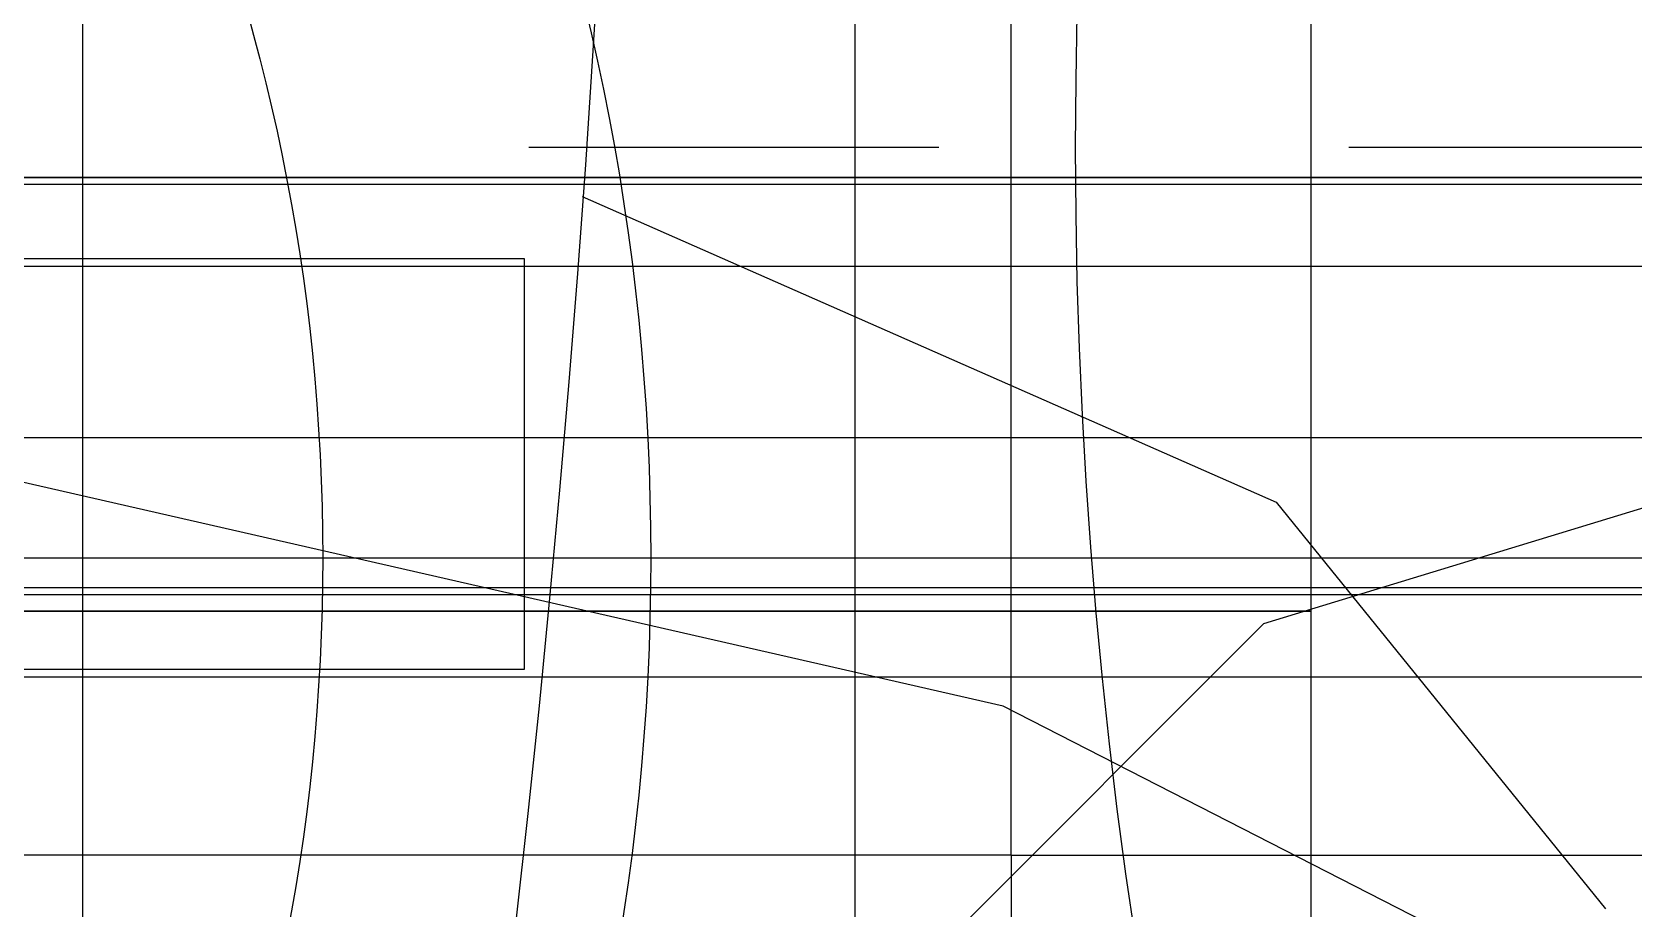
# Model space of a CAD drawing. Extents: x -381 to 213, y -63 to 250.
# Drawn here: x -57.7 to -51.84, y 5.48 to 8.69 of the extents above; entities that cross this region are included whole.
import ezdxf

# ---------------------------------------------------------------- set-up
doc = ezdxf.new("R2010")
doc.units = 0
doc.header["$MEASUREMENT"] = 0
for name, pattern in [('K5LT65535', [0]), ('K5LT_AXLED', [19.5, 15, -1.5, 1.5, -1.5]), ('K5LT_BASIC', [0])]:
    doc.linetypes.add(name, pattern=pattern)
doc.layers.add('Системный слой', color=7, linetype='Continuous')

# ---------------------------------------------------------------- blocks, each defined once
blk = doc.blocks.new('*U')
at = {"layer": 'Системный слой', "color": 5, "linetype": 'K5LT_BASIC'}
for p, q in [((43.4951, -22.1694), (43.4951, 21.8306)), ((-65.6167, 15.1792), (-65.6167, -3.8208)), ((156.1703, 1.2227), (-168.8297, 1.2227)), ((-46.6221, 1.2227), (33.3779, 1.2227)), ((156.1703, -0.2773), (156.1703, 1.2227)), ((-168.8297, -0.2773), (156.1703, -0.2773)), ((-41.5049, -22.1694), (43.4951, -22.1694)), ((43.4954, -22.1698), (-41.5046, -22.1698)), ((43.4954, -27.6109), (43.4954, -22.1698))]:
    blk.add_line(p, q, dxfattribs=at)
at = {"layer": 'Системный слой', "color": 30, "linetype": 'K5LT_AXLED'}
for p, q in [((-54.1167, 5.6792), (-54.1167, 19.6792)), ((-54.1167, 5.6792), (-54.1167, 19.1792)), ((-54.1167, 5.6792), (-68.1167, 5.6792)), ((-54.1167, 5.6792), (-67.6167, 5.6792)), ((-54.1167, 5.6792), (-40.6167, 5.6792)), ((-54.1167, 5.6792), (-54.1167, -7.8208)), ((-54.1167, 5.6792), (-40.1167, 5.6792)), ((-54.1167, 5.6792), (-54.1167, -8.3208)), ((29.0451, 1.3327), (8.0451, 1.3327)), ((-0.009, -0.1679), (23.141, -0.1679)), ((-0.009, -0.1679), (21.791, -0.1679)), ((-0.009, -0.1679), (9.291, -0.1679))]:
    blk.add_line(p, q, dxfattribs=at)
at = {"layer": 'Системный слой', "color": 5, "linetype": 'K5LT_BASIC'}
blk.add_lwpolyline([(156.3819, 1.4514), (158.9206, 0.3327), (160.125, -1.1547)], dxfattribs=at)
blk.add_lwpolyline([(156.3819, 1.4514), (158.9206, 0.3327), (160.125, -1.1547)], dxfattribs=at)
blk = doc.blocks.new('*F')
at = {"layer": 'Системный слой', "color": 5, "linetype": 'K5LT65535'}
for points in [[(57.0839, 15.6923), (54.3565, 42.4875), (52.0598, 44.7843), (7.5606, 44.7843), (6.4123, 41.2435), (6.4123, -18.7321)], [(61.3105, -34.1658), (-32.3451, -34.1205), (-47.0824, -29.0939), (-58.6618, -6.9879), (-60.9585, -2.4901), (-65.0735, -0.3848), (-75.9829, 2.1034), (-86.6053, 2.1034), (-95.8879, 2.1034), (-104.0222, -0.3848), (-108.9984, -5.361), (-114.2618, -13.6867), (-130.2432, -13.6867), (-130.2432, 12.1516), (-51.5802, 12.1516), (-42.0105, -15.9834), (-39.4266, -18.5672), (-35.8858, -20.3855), (-31.8666, -21.5338), (54.835, -21.5338), (57.0839, -19.2849), (57.0839, 15.6923), (64.5961, 15.6923), (64.6218, 7.6219)]]:
    blk.add_lwpolyline(points, dxfattribs=at)
at = {"layer": 'Системный слой', "color": 5, "linetype": 'K5LT_BASIC'}
for centre, radius in [((94.0125, 5.9815), 62.5341), ((94.0125, 5.9815), 62.5341), ((-0.009, -0.1679), 21.15), ((29.0451, 1.3327), 19), ((-0.009, -0.1679), 19.8), ((-0.009, -0.1679), 8.5), ((-0.009, -0.1679), 7.3)]:
    blk.add_circle(centre, radius, dxfattribs=at)
at = {"layer": 'Системный слой'}
blk.add_blockref('*U', (0, 0), dxfattribs=at)
blk.add_blockref('*U', (0, 0), dxfattribs=at)
blk.add_blockref('*U', (0, 0), dxfattribs=at)
blk.add_blockref('*U', (0, 0), dxfattribs=at)
blk.add_blockref('*U', (0, 0), dxfattribs=at)
blk.add_blockref('*U', (0, 0), dxfattribs=at)
blk.add_blockref('*U', (0, 0), dxfattribs=at)
blk.add_blockref('*U', (0, 0), dxfattribs=at)
blk.add_blockref('*U', (0, 0), dxfattribs=at)
blk.add_blockref('*U', (0, 0), dxfattribs=at)
blk.add_blockref('*U', (0, 0), dxfattribs=at)
blk.add_blockref('*U', (0, 0), dxfattribs=at)
blk.add_blockref('*U', (0, 0), dxfattribs=at)
blk.add_blockref('*U', (0, 0), dxfattribs=at)
blk.add_blockref('*U', (0, 0), dxfattribs=at)
blk.add_blockref('*U', (0, 0), dxfattribs=at)
blk.add_blockref('*U', (0, 0), dxfattribs=at)
blk.add_blockref('*U', (0, 0), dxfattribs=at)
blk.add_blockref('*U', (0, 0), dxfattribs=at)
blk.add_blockref('*U', (0, 0), dxfattribs=at)
blk.add_blockref('*U', (0, 0), dxfattribs=at)
blk.add_blockref('*U', (0, 0), dxfattribs=at)
blk.add_blockref('*U', (0, 0), dxfattribs=at)
blk.add_blockref('*U', (0, 0), dxfattribs=at)
blk.add_blockref('*U', (0, 0), dxfattribs=at)
blk.add_blockref('*U', (0, 0), dxfattribs=at)
blk.add_blockref('*U', (0, 0), dxfattribs=at)
blk.add_blockref('*U', (0, 0), dxfattribs=at)
blk.add_blockref('*U', (0, 0), dxfattribs=at)
blk.add_blockref('*U', (0, 0), dxfattribs=at)
blk.add_blockref('*U', (0, 0), dxfattribs=at)
blk.add_blockref('*U', (0, 0), dxfattribs=at)
blk.add_blockref('*U', (0, 0), dxfattribs=at)
blk.add_blockref('*U', (0, 0), dxfattribs=at)
blk.add_blockref('*U', (0, 0), dxfattribs=at)
blk.add_blockref('*U', (0, 0), dxfattribs=at)
blk.add_blockref('*U', (0, 0), dxfattribs=at)
blk.add_blockref('*U', (0, 0), dxfattribs=at)
blk.add_blockref('*U', (0, 0), dxfattribs=at)
blk.add_blockref('*U', (0, 0), dxfattribs=at)
blk.add_blockref('*U', (0, 0), dxfattribs=at)
blk.add_blockref('*U', (0, 0), dxfattribs=at)
blk.add_blockref('*U', (0, 0), dxfattribs=at)
blk.add_blockref('*U', (0, 0), dxfattribs=at)
blk.add_blockref('*U', (0, 0), dxfattribs=at)
blk.add_blockref('*U', (0, 0), dxfattribs=at)
blk.add_blockref('*U', (0, 0), dxfattribs=at)
blk.add_blockref('*U', (0, 0), dxfattribs=at)
blk.add_blockref('*U', (0, 0), dxfattribs=at)
blk.add_blockref('*U', (0, 0), dxfattribs=at)
blk.add_blockref('*U', (0, 0), dxfattribs=at)
blk.add_blockref('*U', (0, 0), dxfattribs=at)
blk.add_blockref('*U', (0, 0), dxfattribs=at)
blk.add_blockref('*U', (0, 0), dxfattribs=at)
blk.add_blockref('*U', (0, 0), dxfattribs=at)
blk.add_blockref('*U', (0, 0), dxfattribs=at)
blk.add_blockref('*U', (0, 0), dxfattribs=at)
blk.add_blockref('*U', (0, 0), dxfattribs=at)
blk.add_blockref('*U', (0, 0), dxfattribs=at)
blk.add_blockref('*U', (0, 0), dxfattribs=at)
blk.add_blockref('*U', (0, 0), dxfattribs=at)
blk.add_blockref('*U', (0, 0), dxfattribs=at)
blk.add_blockref('*U', (0, 0), dxfattribs=at)
blk.add_blockref('*U', (0, 0), dxfattribs=at)
blk.add_blockref('*U', (0, 0), dxfattribs=at)
blk.add_blockref('*U', (0, 0), dxfattribs=at)
blk.add_blockref('*U', (0, 0), dxfattribs=at)
blk.add_blockref('*U', (0, 0), dxfattribs=at)
blk.add_blockref('*U', (0, 0), dxfattribs=at)
blk.add_blockref('*U', (0, 0), dxfattribs=at)
blk.add_blockref('*U', (0, 0), dxfattribs=at)
blk.add_blockref('*U', (0, 0), dxfattribs=at)
blk.add_blockref('*U', (0, 0), dxfattribs=at)
blk.add_blockref('*U', (0, 0), dxfattribs=at)
blk.add_blockref('*U', (0, 0), dxfattribs=at)
blk.add_blockref('*U', (0, 0), dxfattribs=at)
blk.add_blockref('*U', (0, 0), dxfattribs=at)
blk.add_blockref('*U', (0, 0), dxfattribs=at)
blk.add_blockref('*U', (0, 0), dxfattribs=at)
blk.add_blockref('*U', (0, 0), dxfattribs=at)
blk.add_blockref('*U', (0, 0), dxfattribs=at)
blk.add_blockref('*U', (0, 0), dxfattribs=at)
blk.add_blockref('*U', (0, 0), dxfattribs=at)
blk.add_blockref('*U', (0, 0), dxfattribs=at)
blk.add_blockref('*U', (0, 0), dxfattribs=at)
blk.add_blockref('*U', (0, 0), dxfattribs=at)
blk.add_blockref('*U', (0, 0), dxfattribs=at)
blk.add_blockref('*U', (0, 0), dxfattribs=at)
blk.add_blockref('*U', (0, 0), dxfattribs=at)
blk.add_blockref('*U', (0, 0), dxfattribs=at)
blk.add_blockref('*U', (0, 0), dxfattribs=at)
blk.add_blockref('*U', (0, 0), dxfattribs=at)
blk.add_blockref('*U', (0, 0), dxfattribs=at)
blk.add_blockref('*U', (0, 0), dxfattribs=at)
blk.add_blockref('*U', (0, 0), dxfattribs=at)
blk.add_blockref('*U', (0, 0), dxfattribs=at)
blk.add_blockref('*U', (0, 0), dxfattribs=at)
blk.add_blockref('*U', (0, 0), dxfattribs=at)
blk.add_blockref('*U', (0, 0), dxfattribs=at)
blk.add_blockref('*U', (0, 0), dxfattribs=at)
blk.add_blockref('*U', (0, 0), dxfattribs=at)
blk.add_blockref('*U', (0, 0), dxfattribs=at)
blk.add_blockref('*U', (0, 0), dxfattribs=at)
blk.add_blockref('*U', (0, 0), dxfattribs=at)
blk.add_blockref('*U', (0, 0), dxfattribs=at)
blk.add_blockref('*U', (0, 0), dxfattribs=at)
blk.add_blockref('*U', (0, 0), dxfattribs=at)
blk.add_blockref('*U', (0, 0), dxfattribs=at)
blk.add_blockref('*U', (0, 0), dxfattribs=at)
blk.add_blockref('*U', (0, 0), dxfattribs=at)
blk.add_blockref('*U', (0, 0), dxfattribs=at)
blk.add_blockref('*U', (0, 0), dxfattribs=at)
blk.add_blockref('*U', (0, 0), dxfattribs=at)
blk.add_blockref('*U', (0, 0), dxfattribs=at)
blk.add_blockref('*U', (0, 0), dxfattribs=at)
blk.add_blockref('*U', (0, 0), dxfattribs=at)
blk.add_blockref('*U', (0, 0), dxfattribs=at)
blk.add_blockref('*U', (0, 0), dxfattribs=at)
blk.add_blockref('*U', (0, 0), dxfattribs=at)
blk.add_blockref('*U', (0, 0), dxfattribs=at)
blk.add_blockref('*U', (0, 0), dxfattribs=at)
blk.add_blockref('*U', (0, 0), dxfattribs=at)
blk.add_blockref('*U', (0, 0), dxfattribs=at)
blk.add_blockref('*U', (0, 0), dxfattribs=at)
blk.add_blockref('*U', (0, 0), dxfattribs=at)
blk.add_blockref('*U', (0, 0), dxfattribs=at)
blk.add_blockref('*U', (0, 0), dxfattribs=at)
blk.add_blockref('*U', (0, 0), dxfattribs=at)
blk.add_blockref('*U', (0, 0), dxfattribs=at)
blk.add_blockref('*U', (0, 0), dxfattribs=at)
blk.add_blockref('*U', (0, 0), dxfattribs=at)
blk.add_blockref('*U', (0, 0), dxfattribs=at)
blk.add_blockref('*U', (0, 0), dxfattribs=at)
blk.add_blockref('*U', (0, 0), dxfattribs=at)
blk.add_blockref('*U', (0, 0), dxfattribs=at)
blk.add_blockref('*U', (0, 0), dxfattribs=at)
blk.add_blockref('*U', (0, 0), dxfattribs=at)
blk.add_blockref('*U', (0, 0), dxfattribs=at)
blk.add_blockref('*U', (0, 0), dxfattribs=at)
blk.add_blockref('*U', (0, 0), dxfattribs=at)
blk.add_blockref('*U', (0, 0), dxfattribs=at)
blk.add_blockref('*U', (0, 0), dxfattribs=at)
blk.add_blockref('*U', (0, 0), dxfattribs=at)
blk.add_blockref('*U', (0, 0), dxfattribs=at)
blk.add_blockref('*U', (0, 0), dxfattribs=at)
blk.add_blockref('*U', (0, 0), dxfattribs=at)
blk.add_blockref('*U', (0, 0), dxfattribs=at)
blk.add_blockref('*U', (0, 0), dxfattribs=at)
blk.add_blockref('*U', (0, 0), dxfattribs=at)
blk.add_blockref('*U', (0, 0), dxfattribs=at)
blk.add_blockref('*U', (0, 0), dxfattribs=at)
blk.add_blockref('*U', (0, 0), dxfattribs=at)
blk.add_blockref('*U', (0, 0), dxfattribs=at)
blk.add_blockref('*U', (0, 0), dxfattribs=at)
blk.add_blockref('*U', (0, 0), dxfattribs=at)
blk.add_blockref('*U', (0, 0), dxfattribs=at)
blk.add_blockref('*U', (0, 0), dxfattribs=at)
blk.add_blockref('*U', (0, 0), dxfattribs=at)
blk.add_blockref('*U', (0, 0), dxfattribs=at)
blk.add_blockref('*U', (0, 0), dxfattribs=at)
blk.add_blockref('*U', (0, 0), dxfattribs=at)
blk.add_blockref('*U', (0, 0), dxfattribs=at)
blk.add_blockref('*U', (0, 0), dxfattribs=at)
blk.add_blockref('*U', (0, 0), dxfattribs=at)
blk.add_blockref('*U', (0, 0), dxfattribs=at)
blk.add_blockref('*U', (0, 0), dxfattribs=at)
blk.add_blockref('*U', (0, 0), dxfattribs=at)
blk.add_blockref('*U', (0, 0), dxfattribs=at)
blk.add_blockref('*U', (0, 0), dxfattribs=at)
blk.add_blockref('*U', (0, 0), dxfattribs=at)
blk.add_blockref('*U', (0, 0), dxfattribs=at)
blk.add_blockref('*U', (0, 0), dxfattribs=at)
blk.add_blockref('*U', (0, 0), dxfattribs=at)
blk.add_blockref('*U', (0, 0), dxfattribs=at)
blk.add_blockref('*U', (0, 0), dxfattribs=at)
blk.add_blockref('*U', (0, 0), dxfattribs=at)
blk.add_blockref('*U', (0, 0), dxfattribs=at)
blk.add_blockref('*U', (0, 0), dxfattribs=at)
blk.add_blockref('*U', (0, 0), dxfattribs=at)
blk.add_blockref('*U', (0, 0), dxfattribs=at)
blk.add_blockref('*U', (0, 0), dxfattribs=at)
blk.add_blockref('*U', (0, 0), dxfattribs=at)
blk.add_blockref('*U', (0, 0), dxfattribs=at)
blk.add_blockref('*U', (0, 0), dxfattribs=at)
blk.add_blockref('*U', (0, 0), dxfattribs=at)
blk.add_blockref('*U', (0, 0), dxfattribs=at)
blk.add_blockref('*U', (0, 0), dxfattribs=at)
blk.add_blockref('*U', (0, 0), dxfattribs=at)
blk.add_blockref('*U', (0, 0), dxfattribs=at)
blk.add_blockref('*U', (0, 0), dxfattribs=at)
blk.add_blockref('*U', (0, 0), dxfattribs=at)
blk.add_blockref('*U', (0, 0), dxfattribs=at)
blk.add_blockref('*U', (0, 0), dxfattribs=at)
blk.add_blockref('*U', (0, 0), dxfattribs=at)
blk.add_blockref('*U', (0, 0), dxfattribs=at)
blk.add_blockref('*U', (0, 0), dxfattribs=at)
blk.add_blockref('*U', (0, 0), dxfattribs=at)
blk.add_blockref('*U', (0, 0), dxfattribs=at)
blk.add_blockref('*U', (0, 0), dxfattribs=at)
blk.add_blockref('*U', (0, 0), dxfattribs=at)
blk.add_blockref('*U', (0, 0), dxfattribs=at)
blk.add_blockref('*U', (0, 0), dxfattribs=at)
blk.add_blockref('*U', (0, 0), dxfattribs=at)
blk.add_blockref('*U', (0, 0), dxfattribs=at)
blk.add_blockref('*U', (0, 0), dxfattribs=at)
blk.add_blockref('*U', (0, 0), dxfattribs=at)
blk.add_blockref('*U', (0, 0), dxfattribs=at)

msp = doc.modelspace()

# ---------------------------------------------------------------- block references
at = {"layer": 'Системный слой'}
for name, p in [('*F', (-96.5151, 28.7405)), ('*F', (-63.9267, 6.9347)), ('*F', (50.8279, 6.9091)), ('*F', (-212.0681, 6.6367)), ('*F', (10.9271, 6.6087)), ('*U', (0, 0)), ('*U', (0, 0)), ('*U', (0, 0)), ('*U', (0, 0)), ('*U', (0, 0)), ('*U', (0, 0)), ('*U', (0, 0)), ('*U', (0, 0)), ('*U', (0, 0)), ('*U', (0, 0)), ('*U', (0, 0)), ('*U', (0, 0)), ('*U', (0, 0)), ('*U', (0, 0))]:
    msp.add_blockref(name, p, dxfattribs=at)

doc.saveas('drawing.dxf')
